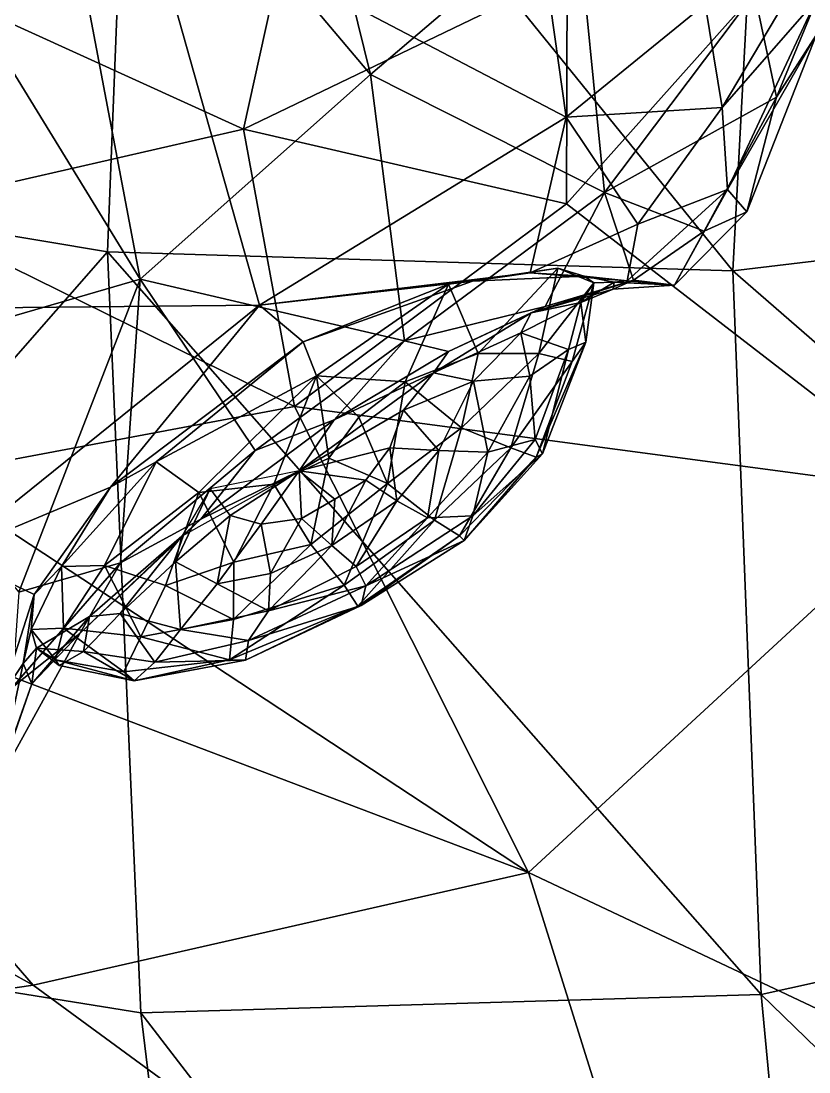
# Model space of a CAD drawing. Extents: x -1.6 to 1.6, y -9.4 to 16.4.
# Drawn here: x -0.7756 to -0.6119, y -0.9374 to -0.7189 of the extents above; entities that cross this region are included whole.
import ezdxf

# ---------------------------------------------------------------- set-up
doc = ezdxf.new("R2010")
doc.units = 0
doc.layers.add('DIPLODOC$LWO', color=1, linetype='CONTINUOUS')

msp = doc.modelspace()

# ---------------------------------------------------------------- linework, layer by layer
at = {"layer": 'DIPLODOC$LWO'}
for points in [[(-0.89214, -0.59516, 4.35034), (-0.89124, -0.74454, 4.37757), (-0.75174, -0.61758, 4.51175)], [(-0.89124, -0.74454, 4.37757), (-0.75764, -0.76692, 4.50481), (-0.75174, -0.61758, 4.51175)], [(-0.73078, -0.61736, 0.40073), (-0.77508, -0.64465, 0.41692), (-0.70294, -0.73006, 0.30354)], [(-0.75764, -0.76692, 4.50481), (-0.62767, -0.77085, 4.63929), (-0.75174, -0.61758, 4.51175)], [(-0.62024, -0.63147, 4.67181), (-0.75174, -0.61758, 4.51175), (-0.62767, -0.77085, 4.63929)], [(-0.66039, -0.69367, 0.28338), (-0.73078, -0.61736, 0.40073), (-0.70294, -0.73006, 0.30354)], [(-0.43578, -0.62527, 4.84942), (-0.62024, -0.63147, 4.67181), (-0.49591, -0.75515, 4.83575)], [(-0.62767, -0.77085, 4.63929), (-0.49591, -0.75515, 4.83575), (-0.62024, -0.63147, 4.67181)], [(-0.77508, -0.64465, 0.41692), (-0.81906, -0.66131, 0.41564), (-0.75084, -0.77259, 0.28391)], [(-0.70294, -0.73006, 0.30354), (-0.77508, -0.64465, 0.41692), (-0.75084, -0.77259, 0.28391)], [(-0.75001, -0.69297, 0.00797), (-0.6736, -0.65879, 0.01428), (-0.66233, -0.73892, 0.02353)], [(-0.66233, -0.73892, 0.02353), (-0.6736, -0.65879, 0.01428), (-0.63343, -0.71542, 0.04197)], [(-0.75084, -0.77259, 0.28391), (-0.81906, -0.66131, 0.41564), (-0.81537, -0.79136, 0.2939)], [(-0.90701, -0.66224, 0.01254), (-0.75001, -0.69297, 0.00797), (-0.87364, -0.77946, 0.00899)], [(-0.66222, -0.75695, 2.24287), (-0.60387, -0.69145, 2.23682), (-0.58454, -0.81694, 2.45536)], [(-0.60387, -0.69145, 2.23682), (-0.66222, -0.75695, 2.24287), (-0.66211, -0.70898, 2.09967)], [(-0.72605, -0.77803, 0.01267), (-0.87364, -0.77946, 0.00899), (-0.75001, -0.69297, 0.00797)], [(-0.72605, -0.77803, 0.01267), (-0.75001, -0.69297, 0.00797), (-0.66233, -0.73892, 0.02353)], [(-0.66039, -0.69367, 0.28338), (-0.70294, -0.73006, 0.30354), (-0.65438, -0.75455, 0.1679)], [(-0.62318, -0.71317, 0.16934), (-0.66039, -0.69367, 0.28338), (-0.65438, -0.75455, 0.1679)], [(-0.61859, -0.73476, 0.11914), (-0.60233, -0.69534, 0.12849), (-0.62318, -0.71317, 0.16934)], [(-0.61859, -0.73476, 0.11914), (-0.61039, -0.7219, 0.09929), (-0.60233, -0.69534, 0.12849)], [(-0.72019, -0.69991, 1.96191), (-0.72939, -0.7414, 2.11989), (-0.79656, -0.7108, 1.9709)], [(-0.66211, -0.70898, 2.09967), (-0.72939, -0.7414, 2.11989), (-0.72019, -0.69991, 1.96191)], [(-0.6299, -0.73694, 0.05197), (-0.63343, -0.71542, 0.04197), (-0.61211, -0.70694, 0.07175)], [(-0.61211, -0.70694, 0.07175), (-0.61035, -0.7145, 0.08544), (-0.6299, -0.73694, 0.05197)], [(-0.66211, -0.70898, 2.09967), (-0.66222, -0.75695, 2.24287), (-0.72939, -0.7414, 2.11989)], [(-0.72939, -0.7414, 2.11989), (-0.80201, -0.75803, 2.14014), (-0.79656, -0.7108, 1.9709)], [(-0.62318, -0.71317, 0.16934), (-0.65438, -0.75455, 0.1679), (-0.61859, -0.73476, 0.11914)], [(-0.63343, -0.71542, 0.04197), (-0.6299, -0.73694, 0.05197), (-0.66233, -0.73892, 0.02353)], [(-0.62876, -0.75396, 0.06856), (-0.6299, -0.73694, 0.05197), (-0.61035, -0.7145, 0.08544)], [(-0.61035, -0.7145, 0.08544), (-0.61039, -0.7219, 0.09929), (-0.62876, -0.75396, 0.06856)], [(-0.62478, -0.75857, 0.08969), (-0.62876, -0.75396, 0.06856), (-0.61039, -0.7219, 0.09929)], [(-0.61039, -0.7219, 0.09929), (-0.61859, -0.73476, 0.11914), (-0.62478, -0.75857, 0.08969)], [(-0.75084, -0.77259, 0.28391), (-0.69594, -0.78543, 0.19207), (-0.70294, -0.73006, 0.30354)], [(-0.65438, -0.75455, 0.1679), (-0.70294, -0.73006, 0.30354), (-0.69594, -0.78543, 0.19207)], [(-0.63366, -0.76261, 0.10859), (-0.61859, -0.73476, 0.11914), (-0.65438, -0.75455, 0.1679)], [(-0.63366, -0.76261, 0.10859), (-0.62478, -0.75857, 0.08969), (-0.61859, -0.73476, 0.11914)], [(-0.64744, -0.76114, 0.03721), (-0.66233, -0.73892, 0.02353), (-0.6299, -0.73694, 0.05197)], [(-0.6299, -0.73694, 0.05197), (-0.62876, -0.75396, 0.06856), (-0.64744, -0.76114, 0.03721)], [(-0.66982, -0.77131, 0.02577), (-0.72605, -0.77803, 0.01267), (-0.66233, -0.73892, 0.02353)], [(-0.64744, -0.76114, 0.03721), (-0.66982, -0.77131, 0.02577), (-0.66233, -0.73892, 0.02353)], [(-0.72939, -0.7414, 2.11989), (-0.71876, -0.79907, 2.29081), (-0.80201, -0.75803, 2.14014)], [(-0.66222, -0.75695, 2.24287), (-0.71876, -0.79907, 2.29081), (-0.72939, -0.7414, 2.11989)], [(-0.89124, -0.74454, 4.37757), (-0.87819, -0.90459, 4.3635), (-0.75764, -0.76692, 4.50481)], [(-0.69594, -0.78543, 0.19207), (-0.66671, -0.77831, 0.15574), (-0.65438, -0.75455, 0.1679)], [(-0.66671, -0.77831, 0.15574), (-0.64835, -0.77277, 0.12147), (-0.65438, -0.75455, 0.1679)], [(-0.63366, -0.76261, 0.10859), (-0.65438, -0.75455, 0.1679), (-0.64835, -0.77277, 0.12147)], [(-0.62876, -0.75396, 0.06856), (-0.64963, -0.77292, 0.05178), (-0.64744, -0.76114, 0.03721)], [(-0.63979, -0.77387, 0.08517), (-0.64963, -0.77292, 0.05178), (-0.62876, -0.75396, 0.06856)], [(-0.62478, -0.75857, 0.08969), (-0.63979, -0.77387, 0.08517), (-0.62876, -0.75396, 0.06856)], [(-0.49591, -0.75515, 4.83575), (-0.62767, -0.77085, 4.63929), (-0.48851, -0.89185, 4.80068)], [(-0.71876, -0.79907, 2.29081), (-0.79543, -0.8135, 2.30354), (-0.80201, -0.75803, 2.14014)], [(-0.71876, -0.79907, 2.29081), (-0.66222, -0.75695, 2.24287), (-0.58454, -0.81694, 2.45536)], [(-0.62478, -0.75857, 0.08969), (-0.63366, -0.76261, 0.10859), (-0.63979, -0.77387, 0.08517)], [(-0.64963, -0.77292, 0.05178), (-0.66982, -0.77131, 0.02577), (-0.64744, -0.76114, 0.03721)], [(-0.63366, -0.76261, 0.10859), (-0.64835, -0.77277, 0.12147), (-0.63979, -0.77387, 0.08517)], [(-0.87819, -0.90459, 4.3635), (-0.75069, -0.92511, 4.4748), (-0.75764, -0.76692, 4.50481)], [(-0.62767, -0.77085, 4.63929), (-0.75764, -0.76692, 4.50481), (-0.62176, -0.92126, 4.59842)], [(-0.75069, -0.92511, 4.4748), (-0.62176, -0.92126, 4.59842), (-0.75764, -0.76692, 4.50481)], [(-0.68678, -0.77365, 0.02508), (-0.66402, -0.77033, 0.04632), (-0.68058, -0.78806, 0.02666)], [(-0.68678, -0.77365, 0.02508), (-0.68175, -0.77298, 0.02668), (-0.66402, -0.77033, 0.04632)], [(-0.65858, -0.77194, 0.05124), (-0.66402, -0.77033, 0.04632), (-0.68175, -0.77298, 0.02668)], [(-0.66798, -0.78805, 0.04114), (-0.68058, -0.78806, 0.02666), (-0.66402, -0.77033, 0.04632)], [(-0.66402, -0.77033, 0.04632), (-0.65655, -0.77337, 0.0673), (-0.66798, -0.78805, 0.04114)], [(-0.66402, -0.77033, 0.04632), (-0.65858, -0.77194, 0.05124), (-0.65655, -0.77337, 0.0673)], [(-0.62176, -0.92126, 4.59842), (-0.48851, -0.89185, 4.80068), (-0.62767, -0.77085, 4.63929)], [(-0.81537, -0.79136, 0.2939), (-0.77606, -0.83765, 0.18751), (-0.75084, -0.77259, 0.28391)], [(-0.77606, -0.83765, 0.18751), (-0.75489, -0.83159, 0.17501), (-0.75084, -0.77259, 0.28391)], [(-0.75489, -0.83159, 0.17501), (-0.72697, -0.80823, 0.18947), (-0.75084, -0.77259, 0.28391)], [(-0.69594, -0.78543, 0.19207), (-0.75084, -0.77259, 0.28391), (-0.72697, -0.80823, 0.18947)], [(-0.66982, -0.77131, 0.02577), (-0.68175, -0.77298, 0.02668), (-0.72605, -0.77803, 0.01267)], [(-0.71693, -0.78565, 0.01471), (-0.72605, -0.77803, 0.01267), (-0.68175, -0.77298, 0.02668)], [(-0.68175, -0.77298, 0.02668), (-0.68678, -0.77365, 0.02508), (-0.71693, -0.78565, 0.01471)], [(-0.68175, -0.77298, 0.02668), (-0.66982, -0.77131, 0.02577), (-0.65858, -0.77194, 0.05124)], [(-0.64963, -0.77292, 0.05178), (-0.65858, -0.77194, 0.05124), (-0.66982, -0.77131, 0.02577)], [(-0.65253, -0.77465, 0.1049), (-0.64835, -0.77277, 0.12147), (-0.66957, -0.7796, 0.14156)], [(-0.66671, -0.77831, 0.15574), (-0.66957, -0.7796, 0.14156), (-0.64835, -0.77277, 0.12147)], [(-0.65655, -0.77337, 0.0673), (-0.65234, -0.77324, 0.07656), (-0.65925, -0.77747, 0.09734)], [(-0.65253, -0.77465, 0.1049), (-0.65925, -0.77747, 0.09734), (-0.65234, -0.77324, 0.07656)], [(-0.65858, -0.77194, 0.05124), (-0.64963, -0.77292, 0.05178), (-0.65234, -0.77324, 0.07656)], [(-0.65234, -0.77324, 0.07656), (-0.65655, -0.77337, 0.0673), (-0.65858, -0.77194, 0.05124)], [(-0.64835, -0.77277, 0.12147), (-0.65253, -0.77465, 0.1049), (-0.63979, -0.77387, 0.08517)], [(-0.65234, -0.77324, 0.07656), (-0.63979, -0.77387, 0.08517), (-0.65253, -0.77465, 0.1049)], [(-0.63979, -0.77387, 0.08517), (-0.65234, -0.77324, 0.07656), (-0.64963, -0.77292, 0.05178)], [(-0.71421, -0.79271, 0.01391), (-0.71693, -0.78565, 0.01471), (-0.68678, -0.77365, 0.02508)], [(-0.71421, -0.79271, 0.01391), (-0.68678, -0.77365, 0.02508), (-0.6958, -0.79395, 0.01689)], [(-0.68058, -0.78806, 0.02666), (-0.6958, -0.79395, 0.01689), (-0.68678, -0.77365, 0.02508)], [(-0.65253, -0.77465, 0.1049), (-0.66957, -0.7796, 0.14156), (-0.65925, -0.77747, 0.09734)], [(-0.66105, -0.78973, 0.05821), (-0.66798, -0.78805, 0.04114), (-0.65655, -0.77337, 0.0673)], [(-0.65821, -0.78567, 0.08015), (-0.66105, -0.78973, 0.05821), (-0.65655, -0.77337, 0.0673)], [(-0.65925, -0.77747, 0.09734), (-0.65821, -0.78567, 0.08015), (-0.65655, -0.77337, 0.0673)], [(-0.65925, -0.77747, 0.09734), (-0.67173, -0.78377, 0.13183), (-0.66183, -0.78722, 0.10469)], [(-0.66957, -0.7796, 0.14156), (-0.67173, -0.78377, 0.13183), (-0.65925, -0.77747, 0.09734)], [(-0.66183, -0.78722, 0.10469), (-0.65821, -0.78567, 0.08015), (-0.65925, -0.77747, 0.09734)], [(-0.72605, -0.77803, 0.01267), (-0.79033, -0.82973, 0.02043), (-0.87364, -0.77946, 0.00899)], [(-0.79033, -0.82973, 0.02043), (-0.72605, -0.77803, 0.01267), (-0.75703, -0.81582, 0.02086)], [(-0.72605, -0.77803, 0.01267), (-0.71693, -0.78565, 0.01471), (-0.75703, -0.81582, 0.02086)], [(-0.69594, -0.78543, 0.19207), (-0.68674, -0.78766, 0.16889), (-0.66671, -0.77831, 0.15574)], [(-0.67173, -0.78377, 0.13183), (-0.66957, -0.7796, 0.14156), (-0.68985, -0.79204, 0.15999)], [(-0.68674, -0.78766, 0.16889), (-0.68985, -0.79204, 0.15999), (-0.66957, -0.7796, 0.14156)], [(-0.66957, -0.7796, 0.14156), (-0.66671, -0.77831, 0.15574), (-0.68674, -0.78766, 0.16889)], [(-0.68985, -0.79204, 0.15999), (-0.68156, -0.79377, 0.15063), (-0.67173, -0.78377, 0.13183)], [(-0.68156, -0.79377, 0.15063), (-0.66987, -0.79275, 0.12957), (-0.67173, -0.78377, 0.13183)], [(-0.66987, -0.79275, 0.12957), (-0.66183, -0.78722, 0.10469), (-0.67173, -0.78377, 0.13183)], [(-0.75703, -0.81582, 0.02086), (-0.71693, -0.78565, 0.01471), (-0.74753, -0.81056, 0.01833)], [(-0.71693, -0.78565, 0.01471), (-0.71421, -0.79271, 0.01391), (-0.74753, -0.81056, 0.01833)], [(-0.72697, -0.80823, 0.18947), (-0.71054, -0.80183, 0.17719), (-0.69594, -0.78543, 0.19207)], [(-0.68674, -0.78766, 0.16889), (-0.69594, -0.78543, 0.19207), (-0.71054, -0.80183, 0.17719)], [(-0.66105, -0.78973, 0.05821), (-0.65821, -0.78567, 0.08015), (-0.66852, -0.80957, 0.05969)], [(-0.66726, -0.80891, 0.08338), (-0.66852, -0.80957, 0.05969), (-0.65821, -0.78567, 0.08015)], [(-0.65821, -0.78567, 0.08015), (-0.66183, -0.78722, 0.10469), (-0.66726, -0.80891, 0.08338)], [(-0.68674, -0.78766, 0.16889), (-0.71054, -0.80183, 0.17719), (-0.68985, -0.79204, 0.15999)], [(-0.68407, -0.80353, 0.02422), (-0.6958, -0.79395, 0.01689), (-0.68058, -0.78806, 0.02666)], [(-0.68058, -0.78806, 0.02666), (-0.66798, -0.78805, 0.04114), (-0.68407, -0.80353, 0.02422)], [(-0.67379, -0.80767, 0.0394), (-0.68407, -0.80353, 0.02422), (-0.66798, -0.78805, 0.04114)], [(-0.66798, -0.78805, 0.04114), (-0.66105, -0.78973, 0.05821), (-0.67379, -0.80767, 0.0394)], [(-0.66183, -0.78722, 0.10469), (-0.66987, -0.79275, 0.12957), (-0.66877, -0.80592, 0.10832)], [(-0.66877, -0.80592, 0.10832), (-0.66726, -0.80891, 0.08338), (-0.66183, -0.78722, 0.10469)], [(-0.66852, -0.80957, 0.05969), (-0.67379, -0.80767, 0.0394), (-0.66105, -0.78973, 0.05821)], [(-0.73866, -0.81694, 0.01843), (-0.74753, -0.81056, 0.01833), (-0.71421, -0.79271, 0.01391)], [(-0.72304, -0.8152, 0.01553), (-0.73866, -0.81694, 0.01843), (-0.71421, -0.79271, 0.01391)], [(-0.71161, -0.80983, 0.01429), (-0.72304, -0.8152, 0.01553), (-0.71421, -0.79271, 0.01391)], [(-0.6961, -0.79981, 0.16545), (-0.68985, -0.79204, 0.15999), (-0.71779, -0.81247, 0.16851)], [(-0.71054, -0.80183, 0.17719), (-0.71779, -0.81247, 0.16851), (-0.68985, -0.79204, 0.15999)], [(-0.6958, -0.79395, 0.01689), (-0.7054, -0.80129, 0.01401), (-0.71421, -0.79271, 0.01391)], [(-0.7054, -0.80129, 0.01401), (-0.71161, -0.80983, 0.01429), (-0.71421, -0.79271, 0.01391)], [(-0.6961, -0.79981, 0.16545), (-0.68156, -0.79377, 0.15063), (-0.68985, -0.79204, 0.15999)], [(-0.66987, -0.79275, 0.12957), (-0.68156, -0.79377, 0.15063), (-0.67861, -0.80856, 0.13284)], [(-0.67861, -0.80856, 0.13284), (-0.66877, -0.80592, 0.10832), (-0.66987, -0.79275, 0.12957)], [(-0.69942, -0.8151, 0.01972), (-0.7054, -0.80129, 0.01401), (-0.6958, -0.79395, 0.01689)], [(-0.68407, -0.80353, 0.02422), (-0.69942, -0.8151, 0.01972), (-0.6958, -0.79395, 0.01689)], [(-0.68156, -0.79377, 0.15063), (-0.6961, -0.79981, 0.16545), (-0.68875, -0.80823, 0.1529)], [(-0.68875, -0.80823, 0.1529), (-0.67861, -0.80856, 0.13284), (-0.68156, -0.79377, 0.15063)], [(-0.79543, -0.8135, 2.30354), (-0.71876, -0.79907, 2.29081), (-0.67012, -0.8959, 2.50536)], [(-0.67012, -0.8959, 2.50536), (-0.71876, -0.79907, 2.29081), (-0.58454, -0.81694, 2.45536)], [(-0.69892, -0.80763, 0.16485), (-0.6961, -0.79981, 0.16545), (-0.71779, -0.81247, 0.16851)], [(-0.7054, -0.80129, 0.01401), (-0.69942, -0.8151, 0.01972), (-0.71161, -0.80983, 0.01429)], [(-0.69892, -0.80763, 0.16485), (-0.68875, -0.80823, 0.1529), (-0.6961, -0.79981, 0.16545)], [(-0.71054, -0.80183, 0.17719), (-0.72697, -0.80823, 0.18947), (-0.73825, -0.82251, 0.16895)], [(-0.71054, -0.80183, 0.17719), (-0.73825, -0.82251, 0.16895), (-0.71779, -0.81247, 0.16851)], [(-0.68964, -0.82269, 0.03322), (-0.69942, -0.8151, 0.01972), (-0.68407, -0.80353, 0.02422)], [(-0.67379, -0.80767, 0.0394), (-0.68964, -0.82269, 0.03322), (-0.68407, -0.80353, 0.02422)], [(-0.66877, -0.80592, 0.10832), (-0.67861, -0.80856, 0.13284), (-0.68168, -0.82177, 0.10708)], [(-0.66877, -0.80592, 0.10832), (-0.68168, -0.82177, 0.10708), (-0.66726, -0.80891, 0.08338)], [(-0.75489, -0.83159, 0.17501), (-0.73825, -0.82251, 0.16895), (-0.72697, -0.80823, 0.18947)], [(-0.70395, -0.81437, 0.16422), (-0.69892, -0.80763, 0.16485), (-0.71779, -0.81247, 0.16851)], [(-0.70395, -0.81437, 0.16422), (-0.69748, -0.8187, 0.15304), (-0.69892, -0.80763, 0.16485)], [(-0.68875, -0.80823, 0.1529), (-0.69892, -0.80763, 0.16485), (-0.69748, -0.8187, 0.15304)], [(-0.69748, -0.8187, 0.15304), (-0.69115, -0.82223, 0.13359), (-0.68875, -0.80823, 0.1529)], [(-0.67861, -0.80856, 0.13284), (-0.68875, -0.80823, 0.1529), (-0.69115, -0.82223, 0.13359)], [(-0.68451, -0.82597, 0.05261), (-0.68964, -0.82269, 0.03322), (-0.67379, -0.80767, 0.0394)], [(-0.66852, -0.80957, 0.05969), (-0.68451, -0.82597, 0.05261), (-0.67379, -0.80767, 0.0394)], [(-0.71161, -0.80983, 0.01429), (-0.71534, -0.82775, 0.02128), (-0.72304, -0.8152, 0.01553)], [(-0.71534, -0.82775, 0.02128), (-0.71161, -0.80983, 0.01429), (-0.69942, -0.8151, 0.01972)], [(-0.69115, -0.82223, 0.13359), (-0.68168, -0.82177, 0.10708), (-0.67861, -0.80856, 0.13284)], [(-0.68349, -0.82692, 0.07776), (-0.68451, -0.82597, 0.05261), (-0.66852, -0.80957, 0.05969)], [(-0.68168, -0.82177, 0.10708), (-0.68349, -0.82692, 0.07776), (-0.66726, -0.80891, 0.08338)], [(-0.66726, -0.80891, 0.08338), (-0.68349, -0.82692, 0.07776), (-0.66852, -0.80957, 0.05969)], [(-0.76719, -0.83234, 0.03449), (-0.74753, -0.81056, 0.01833), (-0.75827, -0.83213, 0.03058)], [(-0.75703, -0.81582, 0.02086), (-0.74753, -0.81056, 0.01833), (-0.76719, -0.83234, 0.03449)], [(-0.73866, -0.81694, 0.01843), (-0.75827, -0.83213, 0.03058), (-0.74753, -0.81056, 0.01833)], [(-0.73825, -0.82251, 0.16895), (-0.7422, -0.82599, 0.15939), (-0.71779, -0.81247, 0.16851)], [(-0.73632, -0.81621, 0.16948), (-0.73212, -0.82169, 0.1677), (-0.71779, -0.81247, 0.16851)], [(-0.73212, -0.82169, 0.1677), (-0.72567, -0.82354, 0.16622), (-0.71779, -0.81247, 0.16851)], [(-0.72567, -0.82354, 0.16622), (-0.71729, -0.82237, 0.16496), (-0.71779, -0.81247, 0.16851)], [(-0.71037, -0.8183, 0.16517), (-0.70395, -0.81437, 0.16422), (-0.71779, -0.81247, 0.16851)], [(-0.71729, -0.82237, 0.16496), (-0.71037, -0.8183, 0.16517), (-0.71779, -0.81247, 0.16851)], [(-0.85342, -0.82645, 2.34894), (-0.79543, -0.8135, 2.30354), (-0.67012, -0.8959, 2.50536)], [(-0.69748, -0.8187, 0.15304), (-0.70395, -0.81437, 0.16422), (-0.71098, -0.82793, 0.1546)], [(-0.71037, -0.8183, 0.16517), (-0.71098, -0.82793, 0.1546), (-0.70395, -0.81437, 0.16422)], [(-0.79033, -0.82973, 0.02043), (-0.75703, -0.81582, 0.02086), (-0.77284, -0.83811, 0.04015)], [(-0.77284, -0.83811, 0.04015), (-0.75703, -0.81582, 0.02086), (-0.76719, -0.83234, 0.03449)], [(-0.75827, -0.83213, 0.03058), (-0.73866, -0.81694, 0.01843), (-0.74557, -0.83626, 0.02821)], [(-0.74557, -0.83626, 0.02821), (-0.73866, -0.81694, 0.01843), (-0.73135, -0.83139, 0.02196)], [(-0.73212, -0.82169, 0.1677), (-0.73632, -0.81621, 0.16948), (-0.74347, -0.83132, 0.15805)], [(-0.73632, -0.81621, 0.16948), (-0.7422, -0.82599, 0.15939), (-0.74347, -0.83132, 0.15805)], [(-0.72304, -0.8152, 0.01553), (-0.73135, -0.83139, 0.02196), (-0.73866, -0.81694, 0.01843)], [(-0.73135, -0.83139, 0.02196), (-0.72304, -0.8152, 0.01553), (-0.71534, -0.82775, 0.02128)], [(-0.70843, -0.83619, 0.03455), (-0.71534, -0.82775, 0.02128), (-0.69942, -0.8151, 0.01972)], [(-0.68964, -0.82269, 0.03322), (-0.70843, -0.83619, 0.03455), (-0.69942, -0.8151, 0.01972)], [(-0.67012, -0.8959, 2.50536), (-0.58454, -0.81694, 2.45536), (-0.52538, -0.96429, 2.71161)], [(-0.71037, -0.8183, 0.16517), (-0.71729, -0.82237, 0.16496), (-0.71098, -0.82793, 0.1546)], [(-0.71098, -0.82793, 0.1546), (-0.70596, -0.83231, 0.13727), (-0.69748, -0.8187, 0.15304)], [(-0.69115, -0.82223, 0.13359), (-0.69748, -0.8187, 0.15304), (-0.70596, -0.83231, 0.13727)], [(-0.73825, -0.82251, 0.16895), (-0.75489, -0.83159, 0.17501), (-0.76334, -0.84624, 0.14236)], [(-0.73825, -0.82251, 0.16895), (-0.76334, -0.84624, 0.14236), (-0.7422, -0.82599, 0.15939)], [(-0.73212, -0.82169, 0.1677), (-0.74347, -0.83132, 0.15805), (-0.73482, -0.83592, 0.15509)], [(-0.72567, -0.82354, 0.16622), (-0.73212, -0.82169, 0.1677), (-0.73482, -0.83592, 0.15509)], [(-0.72567, -0.82354, 0.16622), (-0.73482, -0.83592, 0.15509), (-0.72372, -0.83379, 0.15578)], [(-0.71729, -0.82237, 0.16496), (-0.72567, -0.82354, 0.16622), (-0.72372, -0.83379, 0.15578)], [(-0.71729, -0.82237, 0.16496), (-0.72372, -0.83379, 0.15578), (-0.71098, -0.82793, 0.1546)], [(-0.70559, -0.8406, 0.05389), (-0.70843, -0.83619, 0.03455), (-0.68964, -0.82269, 0.03322)], [(-0.70596, -0.83231, 0.13727), (-0.70393, -0.83635, 0.11151), (-0.69115, -0.82223, 0.13359)], [(-0.68451, -0.82597, 0.05261), (-0.70559, -0.8406, 0.05389), (-0.68964, -0.82269, 0.03322)], [(-0.68168, -0.82177, 0.10708), (-0.69115, -0.82223, 0.13359), (-0.70393, -0.83635, 0.11151)], [(-0.68168, -0.82177, 0.10708), (-0.70393, -0.83635, 0.11151), (-0.68349, -0.82692, 0.07776)], [(-0.85342, -0.82645, 2.34894), (-0.77305, -0.91935, 2.56897), (-0.93733, -0.82789, 2.39626)], [(-0.86093, -0.9322, 2.6912), (-0.93733, -0.82789, 2.39626), (-0.77305, -0.91935, 2.56897)], [(-0.77305, -0.91935, 2.56897), (-0.85342, -0.82645, 2.34894), (-0.67012, -0.8959, 2.50536)], [(-0.76334, -0.84624, 0.14236), (-0.76134, -0.84269, 0.12934), (-0.7422, -0.82599, 0.15939)], [(-0.7422, -0.82599, 0.15939), (-0.76134, -0.84269, 0.12934), (-0.75496, -0.84211, 0.13783)], [(-0.74347, -0.83132, 0.15805), (-0.7422, -0.82599, 0.15939), (-0.75496, -0.84211, 0.13783)], [(-0.70843, -0.83619, 0.03455), (-0.73147, -0.84335, 0.03417), (-0.71534, -0.82775, 0.02128)], [(-0.73147, -0.84335, 0.03417), (-0.73135, -0.83139, 0.02196), (-0.71534, -0.82775, 0.02128)], [(-0.70596, -0.83231, 0.13727), (-0.71098, -0.82793, 0.1546), (-0.72415, -0.84153, 0.13752)], [(-0.72372, -0.83379, 0.15578), (-0.72415, -0.84153, 0.13752), (-0.71098, -0.82793, 0.1546)], [(-0.70489, -0.84046, 0.08001), (-0.70559, -0.8406, 0.05389), (-0.68451, -0.82597, 0.05261)], [(-0.68349, -0.82692, 0.07776), (-0.70489, -0.84046, 0.08001), (-0.68451, -0.82597, 0.05261)], [(-0.70393, -0.83635, 0.11151), (-0.70489, -0.84046, 0.08001), (-0.68349, -0.82692, 0.07776)], [(-0.77958, -0.85911, 0.05097), (-0.79033, -0.82973, 0.02043), (-0.77284, -0.83811, 0.04015)], [(-0.7774, -0.85746, 0.15032), (-0.76334, -0.84624, 0.14236), (-0.75489, -0.83159, 0.17501)], [(-0.7774, -0.85746, 0.15032), (-0.75489, -0.83159, 0.17501), (-0.77606, -0.83765, 0.18751)], [(-0.77347, -0.84539, 0.05741), (-0.76719, -0.83234, 0.03449), (-0.76678, -0.84514, 0.04844)], [(-0.77284, -0.83811, 0.04015), (-0.76719, -0.83234, 0.03449), (-0.77347, -0.84539, 0.05741)], [(-0.75827, -0.83213, 0.03058), (-0.76678, -0.84514, 0.04844), (-0.76719, -0.83234, 0.03449)], [(-0.76678, -0.84514, 0.04844), (-0.75827, -0.83213, 0.03058), (-0.75072, -0.84697, 0.04281)], [(-0.74557, -0.83626, 0.02821), (-0.75072, -0.84697, 0.04281), (-0.75827, -0.83213, 0.03058)], [(-0.74347, -0.83132, 0.15805), (-0.75496, -0.84211, 0.13783), (-0.74244, -0.84542, 0.13753)], [(-0.73135, -0.83139, 0.02196), (-0.73147, -0.84335, 0.03417), (-0.74557, -0.83626, 0.02821)], [(-0.73482, -0.83592, 0.15509), (-0.74347, -0.83132, 0.15805), (-0.74244, -0.84542, 0.13753)], [(-0.70596, -0.83231, 0.13727), (-0.72415, -0.84153, 0.13752), (-0.70393, -0.83635, 0.11151)], [(-0.72372, -0.83379, 0.15578), (-0.73482, -0.83592, 0.15509), (-0.72415, -0.84153, 0.13752)], [(-0.75072, -0.84697, 0.04281), (-0.74557, -0.83626, 0.02821), (-0.73147, -0.84335, 0.03417)], [(-0.73482, -0.83592, 0.15509), (-0.74244, -0.84542, 0.13753), (-0.72415, -0.84153, 0.13752)], [(-0.70559, -0.8406, 0.05389), (-0.73224, -0.85172, 0.05663), (-0.70843, -0.83619, 0.03455)], [(-0.73224, -0.85172, 0.05663), (-0.73147, -0.84335, 0.03417), (-0.70843, -0.83619, 0.03455)], [(-0.72415, -0.84153, 0.13752), (-0.7283, -0.8477, 0.11222), (-0.70393, -0.83635, 0.11151)], [(-0.70393, -0.83635, 0.11151), (-0.7283, -0.8477, 0.11222), (-0.70489, -0.84046, 0.08001)], [(-0.77958, -0.85911, 0.05097), (-0.77284, -0.83811, 0.04015), (-0.77513, -0.8525, 0.06662)], [(-0.77513, -0.8525, 0.06662), (-0.77284, -0.83811, 0.04015), (-0.77347, -0.84539, 0.05741)], [(-0.72896, -0.85181, 0.08317), (-0.73224, -0.85172, 0.05663), (-0.70559, -0.8406, 0.05389)], [(-0.7283, -0.8477, 0.11222), (-0.72896, -0.85181, 0.08317), (-0.70489, -0.84046, 0.08001)], [(-0.70489, -0.84046, 0.08001), (-0.72896, -0.85181, 0.08317), (-0.70559, -0.8406, 0.05389)], [(-0.76334, -0.84624, 0.14236), (-0.77332, -0.85668, 0.10205), (-0.76134, -0.84269, 0.12934)], [(-0.77332, -0.85668, 0.10205), (-0.77235, -0.84929, 0.09132), (-0.76134, -0.84269, 0.12934)], [(-0.76134, -0.84269, 0.12934), (-0.77235, -0.84929, 0.09132), (-0.76261, -0.85002, 0.1143)], [(-0.75496, -0.84211, 0.13783), (-0.76261, -0.85002, 0.1143), (-0.74782, -0.85219, 0.11407)], [(-0.75496, -0.84211, 0.13783), (-0.76134, -0.84269, 0.12934), (-0.76261, -0.85002, 0.1143)], [(-0.74244, -0.84542, 0.13753), (-0.75496, -0.84211, 0.13783), (-0.74782, -0.85219, 0.11407)], [(-0.72415, -0.84153, 0.13752), (-0.74244, -0.84542, 0.13753), (-0.7283, -0.8477, 0.11222)], [(-0.77513, -0.8525, 0.06662), (-0.77347, -0.84539, 0.05741), (-0.77235, -0.84929, 0.09132)], [(-0.76678, -0.84514, 0.04844), (-0.76846, -0.85174, 0.07017), (-0.77347, -0.84539, 0.05741)], [(-0.77235, -0.84929, 0.09132), (-0.77347, -0.84539, 0.05741), (-0.76846, -0.85174, 0.07017)], [(-0.76846, -0.85174, 0.07017), (-0.76678, -0.84514, 0.04844), (-0.75422, -0.85425, 0.06146)], [(-0.75072, -0.84697, 0.04281), (-0.75422, -0.85425, 0.06146), (-0.76678, -0.84514, 0.04844)], [(-0.73147, -0.84335, 0.03417), (-0.73224, -0.85172, 0.05663), (-0.75072, -0.84697, 0.04281)], [(-0.74244, -0.84542, 0.13753), (-0.74782, -0.85219, 0.11407), (-0.7283, -0.8477, 0.11222)], [(-0.7774, -0.85746, 0.15032), (-0.7806, -0.87747, 0.11212), (-0.76334, -0.84624, 0.14236)], [(-0.7806, -0.87747, 0.11212), (-0.77332, -0.85668, 0.10205), (-0.76334, -0.84624, 0.14236)], [(-0.75422, -0.85425, 0.06146), (-0.75072, -0.84697, 0.04281), (-0.73224, -0.85172, 0.05663)], [(-0.77332, -0.85668, 0.10205), (-0.77513, -0.8525, 0.06662), (-0.77235, -0.84929, 0.09132)], [(-0.76764, -0.85293, 0.09129), (-0.76261, -0.85002, 0.1143), (-0.77235, -0.84929, 0.09132)], [(-0.76764, -0.85293, 0.09129), (-0.77235, -0.84929, 0.09132), (-0.76846, -0.85174, 0.07017)], [(-0.7283, -0.8477, 0.11222), (-0.74782, -0.85219, 0.11407), (-0.72896, -0.85181, 0.08317)], [(-0.75422, -0.85425, 0.06146), (-0.75205, -0.85611, 0.08567), (-0.76846, -0.85174, 0.07017)], [(-0.76764, -0.85293, 0.09129), (-0.76846, -0.85174, 0.07017), (-0.75205, -0.85611, 0.08567)], [(-0.76261, -0.85002, 0.1143), (-0.76764, -0.85293, 0.09129), (-0.75205, -0.85611, 0.08567)], [(-0.74782, -0.85219, 0.11407), (-0.76261, -0.85002, 0.1143), (-0.75205, -0.85611, 0.08567)], [(-0.75205, -0.85611, 0.08567), (-0.75422, -0.85425, 0.06146), (-0.73224, -0.85172, 0.05663)], [(-0.72896, -0.85181, 0.08317), (-0.75205, -0.85611, 0.08567), (-0.73224, -0.85172, 0.05663)], [(-0.74782, -0.85219, 0.11407), (-0.75205, -0.85611, 0.08567), (-0.72896, -0.85181, 0.08317)], [(-0.78016, -0.87578, 0.08274), (-0.77513, -0.8525, 0.06662), (-0.77332, -0.85668, 0.10205)], [(-0.78016, -0.87578, 0.08274), (-0.77958, -0.85911, 0.05097), (-0.77513, -0.8525, 0.06662)], [(-0.7806, -0.87747, 0.11212), (-0.78016, -0.87578, 0.08274), (-0.77332, -0.85668, 0.10205)], [(-0.48851, -0.89185, 4.80068), (-0.62176, -0.92126, 4.59842), (-0.4664, -1.0721, 4.74406)], [(-0.77305, -0.91935, 2.56897), (-0.67012, -0.8959, 2.50536), (-0.62995, -1.02427, 2.78064)], [(-0.62995, -1.02427, 2.78064), (-0.67012, -0.8959, 2.50536), (-0.52538, -0.96429, 2.71161)], [(-0.75069, -0.92511, 4.4748), (-0.87819, -0.90459, 4.3635), (-0.7241, -1.14475, 4.38668)], [(-0.83956, -1.14939, 4.25526), (-0.7241, -1.14475, 4.38668), (-0.87819, -0.90459, 4.3635)], [(-0.77305, -0.91935, 2.56897), (-0.62995, -1.02427, 2.78064), (-0.86093, -0.9322, 2.6912)], [(-0.62176, -0.92126, 4.59842), (-0.75069, -0.92511, 4.4748), (-0.60339, -1.1168, 4.52484)], [(-0.60339, -1.1168, 4.52484), (-0.4664, -1.0721, 4.74406), (-0.62176, -0.92126, 4.59842)], [(-0.7241, -1.14475, 4.38668), (-0.60339, -1.1168, 4.52484), (-0.75069, -0.92511, 4.4748)], [(-0.86093, -0.9322, 2.6912), (-0.73326, -1.08326, 2.99247), (-1.0245, -0.93306, 2.81879)], [(-0.73326, -1.08326, 2.99247), (-0.86093, -0.9322, 2.6912), (-0.62995, -1.02427, 2.78064)], [(-0.85611, -1.10097, 3.22562), (-1.0245, -0.93306, 2.81879), (-0.73326, -1.08326, 2.99247)]]:
    msp.add_3dface(points, dxfattribs=at)

doc.saveas('drawing.dxf')
